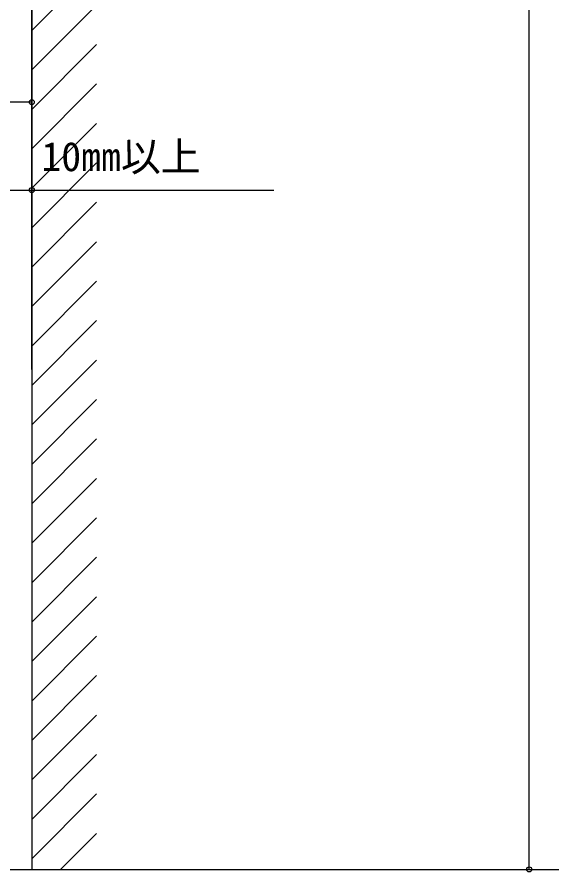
# Model space of a CAD drawing. Units: millimetres, scale not verified. Extents: x -700 to 700, y -1043 to 1037.
# Drawn here: x 175.5 to 360.6, y -173 to 118.9 of the extents above; entities that cross this region are included whole.
import ezdxf
from ezdxf.enums import TextEntityAlignment as Align

# ---------------------------------------------------------------- set-up
doc = ezdxf.new("R2010")
doc.units = ezdxf.units.MM
doc.header["$LTSCALE"] = 6
doc.layers.add('0-6_YKK_D', color=6, linetype='Continuous')
doc.layers.add('0-8_YSS_K', color=3, linetype='Continuous')
doc.styles.add('ＭＳ ゴシック', font='')
doc.styles.get('ＭＳ ゴシック').set_extended_font_data('MS Gothic')

msp = doc.modelspace()

# ---------------------------------------------------------------- linework, layer by layer
at = {"layer": '0-6_YKK_D'}
msp.add_line((350.499, -172.2), (350.499, 799.855), dxfattribs=at)
for points in [[(180.499, 89.8), (145.999, 89.8), (100.326, 89.8)], [(170.499, 59.8), (180.499, 59.8), (263.24, 59.8)]]:
    msp.add_lwpolyline(points, dxfattribs=at)
for centre in [(180.499, 89.8), (180.499, 59.8), (350.499, -172.2)]:
    msp.add_circle(centre, 0.85, dxfattribs=at)
at = {"layer": '0-8_YSS_K'}
for p, q in [((180.499, 264.531), (180.499, -172.2)), ((180.499, -1.515), (180.499, 138.9)), ((180.499, 114.308), (202.638, 136.447)), ((180.499, 100.838), (202.638, 122.977)), ((180.499, 87.367), (202.638, 109.507)), ((180.499, 73.897), (202.638, 96.036)), ((180.499, 60.427), (202.638, 82.566)), ((180.499, 46.956), (202.638, 69.095)), ((180.499, 33.486), (202.638, 55.625)), ((180.499, 20.015), (202.638, 42.155)), ((180.499, 6.545), (202.638, 28.684)), ((180.499, -6.925), (202.638, 15.214)), ((180.499, -20.396), (202.638, 1.743)), ((180.499, -33.866), (202.638, -11.727)), ((180.499, -47.337), (202.638, -25.197)), ((180.499, -60.807), (202.638, -38.668)), ((180.499, -74.277), (202.638, -52.138)), ((180.499, -87.748), (202.638, -65.608)), ((180.499, -101.218), (202.638, -79.079)), ((180.499, -114.688), (202.638, -92.549)), ((180.499, -128.159), (202.638, -106.02)), ((180.499, -141.629), (202.638, -119.49)), ((180.499, -155.1), (202.638, -132.96)), ((180.499, -168.57), (202.638, -146.431)), ((190.339, -172.2), (202.638, -159.901)), ((-74.515, -172.2), (360.626, -172.2))]:
    msp.add_line(p, q, dxfattribs=at)

# ---------------------------------------------------------------- texts
at = {"layer": '0-6_YKK_D', "style": 'ＭＳ ゴシック'}
msp.add_text('10㎜以上', height=9.971, dxfattribs=at).set_placement((183.813, 63.268), align=Align.BOTTOM_LEFT)

doc.saveas('drawing.dxf')
